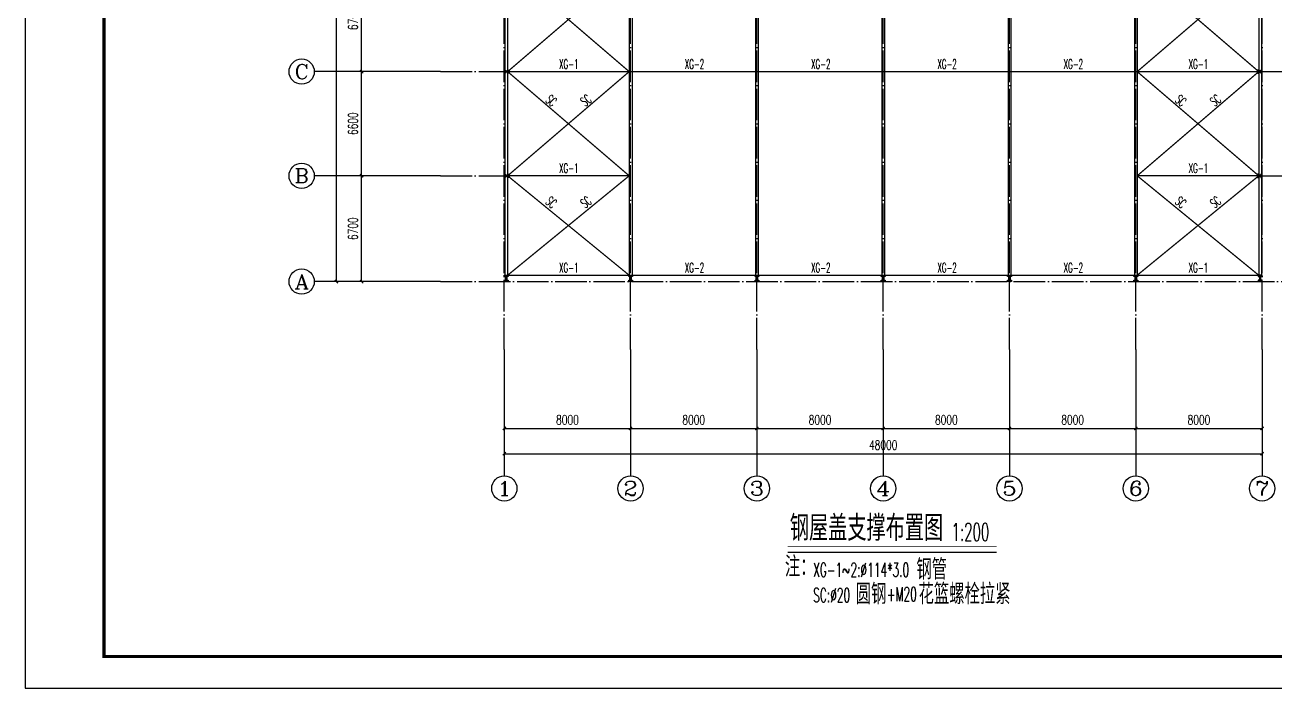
# Model space of a CAD drawing. Extents: x 36360094 to 36697644, y 75306 to 425482.
# Drawn here: x 36484285 to 36563466, y 252757 to 294757 of the extents above; entities that cross this region are included whole.
import ezdxf
from ezdxf.enums import TextEntityAlignment as Align

# ---------------------------------------------------------------- set-up
doc = ezdxf.new("R2010")
doc.units = 0
doc.header["$LTSCALE"] = 1000
doc.header["$MEASUREMENT"] = 0
doc.linetypes.add('ACAD_ISO04W100', pattern=[30.5, 24, -3, 0.5, -3])
doc.linetypes.add('DOTE', pattern=[2.42, 2, -0.2, 0.02, -0.2])
doc.layers.get('0').update_dxf_attribs({"linetype": 'CONTINUOUS'})
doc.layers.get('DEFPOINTS').update_dxf_attribs({"linetype": 'CONTINUOUS'})
for name, color, linetype in [('AXIS', 3, 'CONTINUOUS'), ('AXIS_TEXT', 7, 'CONTINUOUS'), ('DIM_TEXT', 3, 'CONTINUOUS'), ('DOTE', 1, 'ACAD_ISO04W100'), ('PUB_TEXT', 7, 'CONTINUOUS'), ('PUB_TITLE', 4, 'CONTINUOUS'), ('标注、文字', 3, 'CONTINUOUS'), ('钢梁', 2, 'CONTINUOUS')]:
    doc.layers.add(name, color=color, linetype=linetype)
doc.styles.add('_HZTXT', font='txt.shx', dxfattribs={"width": 0.8, "bigfont": 'hztxt.shx'})
doc.styles.add('_SIMPLEX', font='SIMPLEX', dxfattribs={"width": 0.8})
doc.styles.add('_TCH_AXIS', font='COMPLEX', dxfattribs={"bigfont": 'GBCBIG'})
doc.styles.add('_TCH_DIM_T3', font='SIMPLEX', dxfattribs={"width": 0.705882, "bigfont": 'GBCBIG'})
doc.styles.add('COMPLEX', font='COMPLEX')
doc.dimstyles.new('_TCH_ARCH&&200', dxfattribs={"dimtxt": 595, "dimasz": 200, "dimexe": 500, "dimexo": 600, "dimgap": 252.5, "dimtad": 1, "dimdec": 0, "dimzin": 0, "dimdsep": 46, "dimtxsty": '_TCH_DIM_T3', "dimblk": 'ARCHTICK', "dimcen": 0.09, "dimclrt": 7, "dimazin": 2, "dimtfac": 1, "dimtdec": 0, "dimtix": 1, "dimtmove": 2, "dimatfit": 3, "dimfxl": 0, "dimtolj": 1, "dimtzin": 0, "dimarcsym": 0})

# ---------------------------------------------------------------- blocks, each defined once
blk = doc.blocks.new('_ArchTick')
at = {"color": 0, "linetype": 'ByBlock', "const_width": 0.4}
blk.add_lwpolyline([(-0.5, -0.5), (0.5, 0.5)], dxfattribs=at)
blk = doc.blocks.new('*D683')
at = {"layer": 'AXIS', "color": 0, "lineweight": -2}
for p, q in [((36510011, 285204), (36505111, 285204)), ((36505611, 278504), (36505611, 285204)), ((36510011, 278504), (36505111, 278504))]:
    blk.add_line(p, q, dxfattribs=at)
at = {"layer": 'DEFPOINTS', "color": 0}
for p in [(36505611, 285204), (36510611, 285204), (36510611, 278504)]:
    blk.add_point(p, dxfattribs=at)
at = {"layer": 'AXIS', "color": 0, "lineweight": -2, "xscale": 200, "yscale": 200, "zscale": 200}
for p, rotation in [((36505611, 285204), 90), ((36505611, 278504), 270)]:
    blk.add_blockref('_ArchTick', p, dxfattribs=dict(at, rotation=rotation))
at = {"layer": 'AXIS', "color": 7, "insert": (36505061, 281854), "char_height": 595, "attachment_point": 5, "rotation": 90, "style": '_TCH_DIM_T3'}
blk.add_mtext('\\A1;6700', dxfattribs=at)
blk = doc.blocks.new('*D684')
at = {"layer": 'AXIS', "color": 0, "lineweight": -2}
for p, q in [((36510011, 291804), (36505111, 291804)), ((36505611, 285204), (36505611, 291804)), ((36510011, 285204), (36505111, 285204))]:
    blk.add_line(p, q, dxfattribs=at)
at = {"layer": 'DEFPOINTS', "color": 0}
for p in [(36505611, 291804), (36510611, 291804), (36510611, 285204)]:
    blk.add_point(p, dxfattribs=at)
at = {"layer": 'AXIS', "color": 0, "lineweight": -2, "xscale": 200, "yscale": 200, "zscale": 200}
for p, rotation in [((36505611, 291804), 90), ((36505611, 285204), 270)]:
    blk.add_blockref('_ArchTick', p, dxfattribs=dict(at, rotation=rotation))
at = {"layer": 'AXIS', "color": 7, "insert": (36505061, 288504), "char_height": 595, "attachment_point": 5, "rotation": 90, "style": '_TCH_DIM_T3'}
blk.add_mtext('\\A1;6600', dxfattribs=at)
blk = doc.blocks.new('*D685')
at = {"layer": 'AXIS', "color": 0, "lineweight": -2}
for p, q in [((36510011, 298504), (36505111, 298504)), ((36505611, 291804), (36505611, 298504)), ((36510011, 291804), (36505111, 291804))]:
    blk.add_line(p, q, dxfattribs=at)
at = {"layer": 'DEFPOINTS', "color": 0}
for p in [(36505611, 298504), (36510611, 298504), (36510611, 291804)]:
    blk.add_point(p, dxfattribs=at)
at = {"layer": 'AXIS', "color": 0, "lineweight": -2, "xscale": 200, "yscale": 200, "zscale": 200}
for p, rotation in [((36505611, 298504), 90), ((36505611, 291804), 270)]:
    blk.add_blockref('_ArchTick', p, dxfattribs=dict(at, rotation=rotation))
at = {"layer": 'AXIS', "color": 7, "insert": (36505061, 295154), "char_height": 595, "attachment_point": 5, "rotation": 90, "style": '_TCH_DIM_T3'}
blk.add_mtext('\\A1;6700', dxfattribs=at)
blk = doc.blocks.new('*D689')
at = {"layer": 'AXIS', "color": 0, "lineweight": -2}
for p, q in [((36510011, 318504), (36503511, 318504)), ((36504011, 278504), (36504011, 318504)), ((36510011, 278504), (36503511, 278504))]:
    blk.add_line(p, q, dxfattribs=at)
at = {"layer": 'DEFPOINTS', "color": 0}
for p in [(36504011, 318504), (36510611, 318504), (36510611, 278504)]:
    blk.add_point(p, dxfattribs=at)
at = {"layer": 'AXIS', "color": 0, "lineweight": -2, "xscale": 200, "yscale": 200, "zscale": 200}
for p, rotation in [((36504011, 318504), 90), ((36504011, 278504), 270)]:
    blk.add_blockref('_ArchTick', p, dxfattribs=dict(at, rotation=rotation))
at = {"layer": 'AXIS', "color": 7, "insert": (36503461, 298504), "char_height": 595, "attachment_point": 5, "rotation": 90, "style": '_TCH_DIM_T3'}
blk.add_mtext('\\A1;40000', dxfattribs=at)
blk = doc.blocks.new('*D697')
at = {"layer": 'AXIS', "color": 0, "lineweight": -2}
for p, q in [((36514648, 273598), (36514648, 268698)), ((36522648, 273598), (36522648, 268698)), ((36514648, 269198), (36522648, 269198))]:
    blk.add_line(p, q, dxfattribs=at)
at = {"layer": 'DEFPOINTS', "color": 0}
for p in [(36514648, 274198), (36522648, 274198), (36522648, 269198)]:
    blk.add_point(p, dxfattribs=at)
at = {"layer": 'AXIS', "color": 0, "lineweight": -2, "xscale": 200, "yscale": 200, "zscale": 200, "rotation": 180}
blk.add_blockref('_ArchTick', (36514648, 269198), dxfattribs=at)
at = {"layer": 'AXIS', "color": 0, "lineweight": -2, "xscale": 200, "yscale": 200, "zscale": 200}
blk.add_blockref('_ArchTick', (36522648, 269198), dxfattribs=at)
at = {"layer": 'AXIS', "color": 7, "insert": (36518648, 269748), "char_height": 595, "attachment_point": 5, "style": '_TCH_DIM_T3'}
blk.add_mtext('\\A1;8000', dxfattribs=at)
blk = doc.blocks.new('*D698')
at = {"layer": 'AXIS', "color": 0, "lineweight": -2}
for p, q in [((36522648, 273598), (36522648, 268698)), ((36530648, 273598), (36530648, 268698)), ((36522648, 269198), (36530648, 269198))]:
    blk.add_line(p, q, dxfattribs=at)
at = {"layer": 'DEFPOINTS', "color": 0}
for p in [(36522648, 274198), (36530648, 274198), (36530648, 269198)]:
    blk.add_point(p, dxfattribs=at)
at = {"layer": 'AXIS', "color": 0, "lineweight": -2, "xscale": 200, "yscale": 200, "zscale": 200, "rotation": 180}
blk.add_blockref('_ArchTick', (36522648, 269198), dxfattribs=at)
at = {"layer": 'AXIS', "color": 0, "lineweight": -2, "xscale": 200, "yscale": 200, "zscale": 200}
blk.add_blockref('_ArchTick', (36530648, 269198), dxfattribs=at)
at = {"layer": 'AXIS', "color": 7, "insert": (36526648, 269748), "char_height": 595, "attachment_point": 5, "style": '_TCH_DIM_T3'}
blk.add_mtext('\\A1;8000', dxfattribs=at)
blk = doc.blocks.new('*D699')
at = {"layer": 'AXIS', "color": 0, "lineweight": -2}
for p, q in [((36530648, 273598), (36530648, 268698)), ((36538648, 273598), (36538648, 268698)), ((36530648, 269198), (36538648, 269198))]:
    blk.add_line(p, q, dxfattribs=at)
at = {"layer": 'DEFPOINTS', "color": 0}
for p in [(36530648, 274198), (36538648, 274198), (36538648, 269198)]:
    blk.add_point(p, dxfattribs=at)
at = {"layer": 'AXIS', "color": 0, "lineweight": -2, "xscale": 200, "yscale": 200, "zscale": 200, "rotation": 180}
blk.add_blockref('_ArchTick', (36530648, 269198), dxfattribs=at)
at = {"layer": 'AXIS', "color": 0, "lineweight": -2, "xscale": 200, "yscale": 200, "zscale": 200}
blk.add_blockref('_ArchTick', (36538648, 269198), dxfattribs=at)
at = {"layer": 'AXIS', "color": 7, "insert": (36534648, 269748), "char_height": 595, "attachment_point": 5, "style": '_TCH_DIM_T3'}
blk.add_mtext('\\A1;8000', dxfattribs=at)
blk = doc.blocks.new('*D700')
at = {"layer": 'AXIS', "color": 0, "lineweight": -2}
for p, q in [((36538648, 273598), (36538648, 268698)), ((36546648, 273598), (36546648, 268698)), ((36538648, 269198), (36546648, 269198))]:
    blk.add_line(p, q, dxfattribs=at)
at = {"layer": 'DEFPOINTS', "color": 0}
for p in [(36538648, 274198), (36546648, 274198), (36546648, 269198)]:
    blk.add_point(p, dxfattribs=at)
at = {"layer": 'AXIS', "color": 0, "lineweight": -2, "xscale": 200, "yscale": 200, "zscale": 200, "rotation": 180}
blk.add_blockref('_ArchTick', (36538648, 269198), dxfattribs=at)
at = {"layer": 'AXIS', "color": 0, "lineweight": -2, "xscale": 200, "yscale": 200, "zscale": 200}
blk.add_blockref('_ArchTick', (36546648, 269198), dxfattribs=at)
at = {"layer": 'AXIS', "color": 7, "insert": (36542648, 269748), "char_height": 595, "attachment_point": 5, "style": '_TCH_DIM_T3'}
blk.add_mtext('\\A1;8000', dxfattribs=at)
blk = doc.blocks.new('*D701')
at = {"layer": 'AXIS', "color": 0, "lineweight": -2}
for p, q in [((36546648, 273598), (36546648, 268698)), ((36554648, 273598), (36554648, 268698)), ((36546648, 269198), (36554648, 269198))]:
    blk.add_line(p, q, dxfattribs=at)
at = {"layer": 'DEFPOINTS', "color": 0}
for p in [(36546648, 274198), (36554648, 274198), (36554648, 269198)]:
    blk.add_point(p, dxfattribs=at)
at = {"layer": 'AXIS', "color": 0, "lineweight": -2, "xscale": 200, "yscale": 200, "zscale": 200, "rotation": 180}
blk.add_blockref('_ArchTick', (36546648, 269198), dxfattribs=at)
at = {"layer": 'AXIS', "color": 0, "lineweight": -2, "xscale": 200, "yscale": 200, "zscale": 200}
blk.add_blockref('_ArchTick', (36554648, 269198), dxfattribs=at)
at = {"layer": 'AXIS', "color": 7, "insert": (36550648, 269748), "char_height": 595, "attachment_point": 5, "style": '_TCH_DIM_T3'}
blk.add_mtext('\\A1;8000', dxfattribs=at)
blk = doc.blocks.new('*D702')
at = {"layer": 'AXIS', "color": 0, "lineweight": -2}
for p, q in [((36554648, 273598), (36554648, 268698)), ((36562648, 273598), (36562648, 268698)), ((36554648, 269198), (36562648, 269198))]:
    blk.add_line(p, q, dxfattribs=at)
at = {"layer": 'DEFPOINTS', "color": 0}
for p in [(36554648, 274198), (36562648, 274198), (36562648, 269198)]:
    blk.add_point(p, dxfattribs=at)
at = {"layer": 'AXIS', "color": 0, "lineweight": -2, "xscale": 200, "yscale": 200, "zscale": 200, "rotation": 180}
blk.add_blockref('_ArchTick', (36554648, 269198), dxfattribs=at)
at = {"layer": 'AXIS', "color": 0, "lineweight": -2, "xscale": 200, "yscale": 200, "zscale": 200}
blk.add_blockref('_ArchTick', (36562648, 269198), dxfattribs=at)
at = {"layer": 'AXIS', "color": 7, "insert": (36558648, 269748), "char_height": 595, "attachment_point": 5, "style": '_TCH_DIM_T3'}
blk.add_mtext('\\A1;8000', dxfattribs=at)
blk = doc.blocks.new('*D703')
at = {"layer": 'AXIS', "color": 0, "lineweight": -2}
for p, q in [((36514648, 273598), (36514648, 267098)), ((36562648, 273598), (36562648, 267098)), ((36514648, 267598), (36562648, 267598))]:
    blk.add_line(p, q, dxfattribs=at)
at = {"layer": 'DEFPOINTS', "color": 0}
for p in [(36514648, 274198), (36562648, 274198), (36562648, 267598)]:
    blk.add_point(p, dxfattribs=at)
at = {"layer": 'AXIS', "color": 0, "lineweight": -2, "xscale": 200, "yscale": 200, "zscale": 200, "rotation": 180}
blk.add_blockref('_ArchTick', (36514648, 267598), dxfattribs=at)
at = {"layer": 'AXIS', "color": 0, "lineweight": -2, "xscale": 200, "yscale": 200, "zscale": 200}
blk.add_blockref('_ArchTick', (36562648, 267598), dxfattribs=at)
at = {"layer": 'AXIS', "color": 7, "insert": (36538648, 268148), "char_height": 595, "attachment_point": 5, "style": '_TCH_DIM_T3'}
blk.add_mtext('\\A1;48000', dxfattribs=at)
blk = doc.blocks.new('_AXISO')
blk.add_circle((0, 0), 0.5)
at = {"layer": 'AXIS_TEXT', "style": 'COMPLEX', "width": 1.041667}
blk.add_attdef('A', text='', height=0.56, dxfattribs=at).set_placement((-0.25, -0.28), (0.25, -0.28), align=Align.FIT)

msp = doc.modelspace()

# ---------------------------------------------------------------- hatches: boundary and pattern name
for points in [[(36514867.8, 291904.3), (36514947.8, 291904.3), (36514947.8, 291704.3), (36514867.8, 291704.3), (36514867.8, 291764.3), (36514727.8, 291764.3), (36514727.8, 291704.3), (36514647.8, 291704.3), (36514647.8, 291904.3), (36514727.8, 291904.3), (36514727.8, 291844.3), (36514867.8, 291844.3)], [(36562427.8, 291904.3), (36562347.8, 291904.3), (36562347.8, 291704.3), (36562427.8, 291704.3), (36562427.8, 291764.3), (36562567.8, 291764.3), (36562567.8, 291704.3), (36562647.8, 291704.3), (36562647.8, 291904.3), (36562567.8, 291904.3), (36562567.8, 291844.3), (36562427.8, 291844.3)], [(36514867.8, 285304.3), (36514947.8, 285304.3), (36514947.8, 285104.3), (36514867.8, 285104.3), (36514867.8, 285164.3), (36514727.8, 285164.3), (36514727.8, 285104.3), (36514647.8, 285104.3), (36514647.8, 285304.3), (36514727.8, 285304.3), (36514727.8, 285244.3), (36514867.8, 285244.3)], [(36562427.8, 285304.3), (36562347.8, 285304.3), (36562347.8, 285104.3), (36562427.8, 285104.3), (36562427.8, 285164.3), (36562567.8, 285164.3), (36562567.8, 285104.3), (36562647.8, 285104.3), (36562647.8, 285304.3), (36562567.8, 285304.3), (36562567.8, 285244.3), (36562427.8, 285244.3)], [(36514647.8, 278824.3), (36514647.8, 278904.3), (36514887.8, 278904.3), (36514887.8, 278824.3), (36514807.8, 278824.3), (36514807.8, 278584.3), (36514887.8, 278584.3), (36514887.8, 278504.3), (36514647.8, 278504.3), (36514647.8, 278584.3), (36514727.8, 278584.3), (36514727.8, 278824.3)], [(36522527.8, 278824.3), (36522527.8, 278904.3), (36522767.8, 278904.3), (36522767.8, 278824.3), (36522687.8, 278824.3), (36522687.8, 278584.3), (36522767.8, 278584.3), (36522767.8, 278504.3), (36522527.8, 278504.3), (36522527.8, 278584.3), (36522607.8, 278584.3), (36522607.8, 278824.3)], [(36530527.8, 278824.3), (36530527.8, 278904.3), (36530767.8, 278904.3), (36530767.8, 278824.3), (36530687.8, 278824.3), (36530687.8, 278584.3), (36530767.8, 278584.3), (36530767.8, 278504.3), (36530527.8, 278504.3), (36530527.8, 278584.3), (36530607.8, 278584.3), (36530607.8, 278824.3)], [(36538527.8, 278824.3), (36538527.8, 278904.3), (36538767.8, 278904.3), (36538767.8, 278824.3), (36538687.8, 278824.3), (36538687.8, 278584.3), (36538767.8, 278584.3), (36538767.8, 278504.3), (36538527.8, 278504.3), (36538527.8, 278584.3), (36538607.8, 278584.3), (36538607.8, 278824.3)], [(36546527.8, 278824.3), (36546527.8, 278904.3), (36546767.8, 278904.3), (36546767.8, 278824.3), (36546687.8, 278824.3), (36546687.8, 278584.3), (36546767.8, 278584.3), (36546767.8, 278504.3), (36546527.8, 278504.3), (36546527.8, 278584.3), (36546607.8, 278584.3), (36546607.8, 278824.3)], [(36554527.8, 278824.3), (36554527.8, 278904.3), (36554767.8, 278904.3), (36554767.8, 278824.3), (36554687.8, 278824.3), (36554687.8, 278584.3), (36554767.8, 278584.3), (36554767.8, 278504.3), (36554527.8, 278504.3), (36554527.8, 278584.3), (36554607.8, 278584.3), (36554607.8, 278824.3)], [(36562647.8, 278824.3), (36562647.8, 278904.3), (36562407.8, 278904.3), (36562407.8, 278824.3), (36562487.8, 278824.3), (36562487.8, 278584.3), (36562407.8, 278584.3), (36562407.8, 278504.3), (36562647.8, 278504.3), (36562647.8, 278584.3), (36562567.8, 278584.3), (36562567.8, 278824.3)]]:
    msp.add_hatch(color=256).paths.add_polyline_path(points)

# ---------------------------------------------------------------- linework, layer by layer
for points in [[(36514857.8, 298404.3, 80, 80, 0), (36522557.8, 291804.3, 80, 80, 0)], [(36522557.8, 298404.3, 80, 80, 0), (36514857.8, 291804.3, 80, 80, 0)], [(36562437.8, 298404.3, 80, 80, 0), (36554737.8, 291804.3, 80, 80, 0)], [(36554737.8, 298404.3, 80, 80, 0), (36562437.8, 291804.3, 80, 80, 0)], [(36514857.8, 285204.3, 80, 80, 0), (36522557.8, 291804.3, 80, 80, 0)], [(36522557.8, 285204.3, 80, 80, 0), (36514857.8, 291804.3, 80, 80, 0)], [(36514857.8, 291804.3, 80, 80, 0), (36562437.8, 291804.3, 80, 80, 0)], [(36562437.8, 285204.3, 80, 80, 0), (36554737.8, 291804.3, 80, 80, 0)], [(36554737.8, 285204.3, 80, 80, 0), (36562437.8, 291804.3, 80, 80, 0)], [(36522557.8, 278904.3, 80, 80, 0), (36514857.8, 285204.3, 80, 80, 0)], [(36514857.8, 278904.3, 80, 80, 0), (36522557.8, 285204.3, 80, 80, 0)], [(36554737.8, 278904.3, 80, 80, 0), (36562437.8, 285204.3, 80, 80, 0)], [(36562437.8, 278904.3, 80, 80, 0), (36554737.8, 285204.3, 80, 80, 0)], [(36514857.8, 278904.3, 80, 80, 0), (36562437.8, 278904.3, 80, 80, 0)]]:
    msp.add_lwpolyline(points, format="xyseb")
for points in [[(36514867.8, 291904.3), (36514947.8, 291904.3), (36514947.8, 291704.3), (36514867.8, 291704.3), (36514867.8, 291764.3), (36514727.8, 291764.3), (36514727.8, 291704.3), (36514647.8, 291704.3), (36514647.8, 291904.3), (36514727.8, 291904.3), (36514727.8, 291844.3), (36514867.8, 291844.3), (36514867.8, 291904.3)], [(36562427.8, 291904.3), (36562347.8, 291904.3), (36562347.8, 291704.3), (36562427.8, 291704.3), (36562427.8, 291764.3), (36562567.8, 291764.3), (36562567.8, 291704.3), (36562647.8, 291704.3), (36562647.8, 291904.3), (36562567.8, 291904.3), (36562567.8, 291844.3), (36562427.8, 291844.3), (36562427.8, 291904.3)], [(36514867.8, 285304.3), (36514947.8, 285304.3), (36514947.8, 285104.3), (36514867.8, 285104.3), (36514867.8, 285164.3), (36514727.8, 285164.3), (36514727.8, 285104.3), (36514647.8, 285104.3), (36514647.8, 285304.3), (36514727.8, 285304.3), (36514727.8, 285244.3), (36514867.8, 285244.3), (36514867.8, 285304.3)], [(36562427.8, 285304.3), (36562347.8, 285304.3), (36562347.8, 285104.3), (36562427.8, 285104.3), (36562427.8, 285164.3), (36562567.8, 285164.3), (36562567.8, 285104.3), (36562647.8, 285104.3), (36562647.8, 285304.3), (36562567.8, 285304.3), (36562567.8, 285244.3), (36562427.8, 285244.3), (36562427.8, 285304.3)], [(36514647.8, 278824.3), (36514647.8, 278904.3), (36514887.8, 278904.3), (36514887.8, 278824.3), (36514807.8, 278824.3), (36514807.8, 278584.3), (36514887.8, 278584.3), (36514887.8, 278504.3), (36514647.8, 278504.3), (36514647.8, 278584.3), (36514727.8, 278584.3), (36514727.8, 278824.3), (36514647.8, 278824.3)], [(36522527.8, 278824.3), (36522527.8, 278904.3), (36522767.8, 278904.3), (36522767.8, 278824.3), (36522687.8, 278824.3), (36522687.8, 278584.3), (36522767.8, 278584.3), (36522767.8, 278504.3), (36522527.8, 278504.3), (36522527.8, 278584.3), (36522607.8, 278584.3), (36522607.8, 278824.3), (36522527.8, 278824.3)], [(36530527.8, 278824.3), (36530527.8, 278904.3), (36530767.8, 278904.3), (36530767.8, 278824.3), (36530687.8, 278824.3), (36530687.8, 278584.3), (36530767.8, 278584.3), (36530767.8, 278504.3), (36530527.8, 278504.3), (36530527.8, 278584.3), (36530607.8, 278584.3), (36530607.8, 278824.3), (36530527.8, 278824.3)], [(36538527.8, 278824.3), (36538527.8, 278904.3), (36538767.8, 278904.3), (36538767.8, 278824.3), (36538687.8, 278824.3), (36538687.8, 278584.3), (36538767.8, 278584.3), (36538767.8, 278504.3), (36538527.8, 278504.3), (36538527.8, 278584.3), (36538607.8, 278584.3), (36538607.8, 278824.3), (36538527.8, 278824.3)], [(36546527.8, 278824.3), (36546527.8, 278904.3), (36546767.8, 278904.3), (36546767.8, 278824.3), (36546687.8, 278824.3), (36546687.8, 278584.3), (36546767.8, 278584.3), (36546767.8, 278504.3), (36546527.8, 278504.3), (36546527.8, 278584.3), (36546607.8, 278584.3), (36546607.8, 278824.3), (36546527.8, 278824.3)], [(36554527.8, 278824.3), (36554527.8, 278904.3), (36554767.8, 278904.3), (36554767.8, 278824.3), (36554687.8, 278824.3), (36554687.8, 278584.3), (36554767.8, 278584.3), (36554767.8, 278504.3), (36554527.8, 278504.3), (36554527.8, 278584.3), (36554607.8, 278584.3), (36554607.8, 278824.3), (36554527.8, 278824.3)], [(36562647.8, 278824.3), (36562647.8, 278904.3), (36562407.8, 278904.3), (36562407.8, 278824.3), (36562487.8, 278824.3), (36562487.8, 278584.3), (36562407.8, 278584.3), (36562407.8, 278504.3), (36562647.8, 278504.3), (36562647.8, 278584.3), (36562567.8, 278584.3), (36562567.8, 278824.3), (36562647.8, 278824.3)]]:
    msp.add_lwpolyline(points)
at = {"const_width": 80}
for points in [[(36514857.8, 285204.3), (36522557.8, 285204.3)], [(36554737.8, 285204.3), (36562437.8, 285204.3)]]:
    msp.add_lwpolyline(points, dxfattribs=at)
at = {"layer": 'AXIS'}
for p, q in [((36510611.4, 291804.3), (36502611.4, 291804.3)), ((36510611.4, 285204.3), (36502611.4, 285204.3)), ((36510611.4, 278504.3), (36502611.4, 278504.3)), ((36514647.8, 274198.2), (36514647.8, 266198.2)), ((36522647.8, 274198.2), (36522647.8, 266198.2)), ((36530647.8, 274198.2), (36530647.8, 266198.2)), ((36538647.8, 274198.2), (36538647.8, 266198.2)), ((36546647.8, 274198.2), (36546647.8, 266198.2)), ((36554647.8, 274198.2), (36554647.8, 266198.2)), ((36562647.8, 274198.2), (36562647.8, 266198.2))]:
    msp.add_line(p, q, dxfattribs=at)
at = {"layer": 'DOTE', "linetype": 'DOTE'}
for p, q in [((36514647.8, 274198.2), (36514647.8, 322547.3)), ((36522647.8, 274198.2), (36522647.8, 322547.3)), ((36530647.8, 274198.2), (36530647.8, 322547.3)), ((36538647.8, 274198.2), (36538647.8, 322547.3)), ((36546647.8, 274198.2), (36546647.8, 322547.3)), ((36554647.8, 274198.2), (36554647.8, 322547.3)), ((36562647.8, 274198.2), (36562647.8, 322547.3)), ((36510611.4, 291804.3), (36514647.8, 291804.3)), ((36562647.8, 291804.3), (36568020.8, 291804.3)), ((36510611.4, 285204.3), (36514647.8, 285204.3)), ((36562647.8, 285204.3), (36568020.8, 285204.3)), ((36510611.4, 278504.3), (36568020.8, 278504.3))]:
    msp.add_line(p, q, dxfattribs=at)
at = {"layer": 'PUB_TITLE'}
msp.add_lwpolyline([(36484285.2, 252757.1), (36603085.2, 252757.1), (36603085.2, 336757.1), (36484285.2, 336757.1)], close=True, dxfattribs=at)
at = {"layer": 'PUB_TITLE', "const_width": 200}
msp.add_lwpolyline([(36489285.2, 254757.1), (36601085.2, 254757.1), (36601085.2, 334757.1), (36489285.2, 334757.1)], close=True, dxfattribs=at)
at = {"layer": '标注、文字'}
msp.add_line((36532599.7, 261366.6), (36545833.2, 261366.6), dxfattribs=at)
at = {"layer": '标注、文字', "const_width": 50}
msp.add_lwpolyline([(36532599.7, 261705), (36545833.2, 261705)], dxfattribs=at)
at = {"layer": '钢梁'}
for p, q in [((36514677.8, 318104.3), (36514677.8, 278904.3)), ((36514857.8, 318104.3), (36514857.8, 278904.3)), ((36522557.8, 318104.3), (36522557.8, 278904.3)), ((36522737.8, 318104.3), (36522737.8, 278904.3)), ((36530557.8, 318104.3), (36530557.8, 278904.3)), ((36530737.8, 318104.3), (36530737.8, 278904.3)), ((36538557.8, 318104.3), (36538557.8, 278904.3)), ((36538737.8, 318104.3), (36538737.8, 278904.3)), ((36546557.8, 318104.3), (36546557.8, 278904.3)), ((36546737.8, 318104.3), (36546737.8, 278904.3)), ((36554557.8, 318104.3), (36554557.8, 278904.3)), ((36554737.8, 318104.3), (36554737.8, 278904.3)), ((36562437.8, 318104.3), (36562437.8, 278904.3)), ((36562617.8, 318104.3), (36562617.8, 278904.3))]:
    msp.add_line(p, q, dxfattribs=at)

# ---------------------------------------------------------------- block references
at = {"layer": 'AXIS'}
ref = msp.add_blockref('_AXISO', (36501811.4, 291804.3), dxfattribs=dict(at, xscale=1600, yscale=1600, zscale=1600))
ref.add_attrib('A', 'C', dxfattribs={"layer": 'AXIS_TEXT', "height": 905.1, "style": '_TCH_AXIS', "width": 1.4}).set_placement((36501358.8, 291351.8), (36502263.9, 291351.8), align=Align.FIT)
ref = msp.add_blockref('_AXISO', (36501811.4, 285204.3), dxfattribs=dict(at, xscale=1600, yscale=1600, zscale=1600))
ref.add_attrib('A', 'B', dxfattribs={"layer": 'AXIS_TEXT', "height": 905.1, "style": '_TCH_AXIS', "width": 1.235294}).set_placement((36501358.8, 284751.8), (36502263.9, 284751.8), align=Align.FIT)
ref = msp.add_blockref('_AXISO', (36501811.4, 278504.3), dxfattribs=dict(at, xscale=1600, yscale=1600, zscale=1600))
ref.add_attrib('A', 'A', dxfattribs={"layer": 'AXIS_TEXT', "height": 905.1, "style": '_TCH_AXIS', "width": 1.166667}).set_placement((36501358.8, 278051.8), (36502263.9, 278051.8), align=Align.FIT)
ref = msp.add_blockref('_AXISO', (36514647.8, 265398.2), dxfattribs=dict(at, xscale=1600, yscale=1600, zscale=1600))
ref.add_attrib('A', '1', dxfattribs={"layer": 'AXIS_TEXT', "height": 905.1, "style": '_TCH_AXIS', "width": 2.333333}).set_placement((36514195.2, 264945.7), (36515100.3, 264945.7), align=Align.FIT)
ref = msp.add_blockref('_AXISO', (36522647.8, 265398.2), dxfattribs=dict(at, xscale=1600, yscale=1600, zscale=1600))
ref.add_attrib('A', '2', dxfattribs={"layer": 'AXIS_TEXT', "height": 905.1, "style": '_TCH_AXIS', "width": 1.5}).set_placement((36522195.2, 264945.7), (36523100.3, 264945.7), align=Align.FIT)
ref = msp.add_blockref('_AXISO', (36530647.8, 265398.2), dxfattribs=dict(at, xscale=1600, yscale=1600, zscale=1600))
ref.add_attrib('A', '3', dxfattribs={"layer": 'AXIS_TEXT', "height": 905.1, "style": '_TCH_AXIS', "width": 1.5}).set_placement((36530195.2, 264945.7), (36531100.3, 264945.7), align=Align.FIT)
ref = msp.add_blockref('_AXISO', (36538647.8, 265398.2), dxfattribs=dict(at, xscale=1600, yscale=1600, zscale=1600))
ref.add_attrib('A', '4', dxfattribs={"layer": 'AXIS_TEXT', "height": 905.1, "style": '_TCH_AXIS', "width": 1.3125}).set_placement((36538195.2, 264945.7), (36539100.3, 264945.7), align=Align.FIT)
ref = msp.add_blockref('_AXISO', (36546647.8, 265398.2), dxfattribs=dict(at, xscale=1600, yscale=1600, zscale=1600))
ref.add_attrib('A', '5', dxfattribs={"layer": 'AXIS_TEXT', "height": 905.1, "style": '_TCH_AXIS', "width": 1.5}).set_placement((36546195.2, 264945.7), (36547100.3, 264945.7), align=Align.FIT)
ref = msp.add_blockref('_AXISO', (36554647.8, 265398.2), dxfattribs=dict(at, xscale=1600, yscale=1600, zscale=1600))
ref.add_attrib('A', '6', dxfattribs={"layer": 'AXIS_TEXT', "height": 905.1, "style": '_TCH_AXIS', "width": 1.5}).set_placement((36554195.2, 264945.7), (36555100.3, 264945.7), align=Align.FIT)
ref = msp.add_blockref('_AXISO', (36562647.8, 265398.2), dxfattribs=dict(at, xscale=1600, yscale=1600, zscale=1600))
ref.add_attrib('A', '7', dxfattribs={"layer": 'AXIS_TEXT', "height": 905.1, "style": '_TCH_AXIS', "width": 1.5}).set_placement((36562195.2, 264945.7), (36563100.3, 264945.7), align=Align.FIT)

# ---------------------------------------------------------------- texts
at = {"layer": 'DIM_TEXT'}
for s, height, style, width, p in [('钢屋盖支撑布置图', 1618.98, '_HZTXT', 0.75, (36532733.5, 262078.2)), ('1:200', 1125, '_SIMPLEX', 0.55, (36542982.3, 262078.2))]:
    msp.add_text(s, height=height, dxfattribs=dict(at, style=style, width=width)).set_placement(p)
at = {"layer": 'PUB_TEXT'}
for s, height, style, width, p in [('XG-1', 600, '_SIMPLEX', 0.55, (36518115, 291982.8)), ('XG-2', 600, '_SIMPLEX', 0.55, (36526077, 291982.8)), ('XG-2', 600, '_SIMPLEX', 0.55, (36534077, 291982.8)), ('XG-2', 600, '_SIMPLEX', 0.55, (36542077, 291982.8)), ('XG-2', 600, '_SIMPLEX', 0.55, (36550077, 291982.8)), ('XG-1', 600, '_SIMPLEX', 0.55, (36557995, 291982.8)), ('XG-1', 600, '_SIMPLEX', 0.55, (36518115, 285382.8)), ('XG-1', 600, '_SIMPLEX', 0.55, (36557995, 285382.8)), ('XG-1', 600, '_SIMPLEX', 0.55, (36518115, 279082.8)), ('XG-2', 600, '_SIMPLEX', 0.55, (36526077, 279082.8)), ('XG-2', 600, '_SIMPLEX', 0.55, (36534077, 279082.8)), ('XG-2', 600, '_SIMPLEX', 0.55, (36542077, 279082.8)), ('XG-2', 600, '_SIMPLEX', 0.55, (36550077, 279082.8)), ('XG-1', 600, '_SIMPLEX', 0.55, (36557995, 279082.8)), ('注：', 1295.18, '_HZTXT', 0.75, (36532415.4, 259795.6)), ('XG-1~2:%%C114*3.0', 900, '_SIMPLEX', 0.55, (36534211.1, 259795.6)), ('钢管', 1295.18, '_HZTXT', 0.75, (36540751.1, 259623.9)), ('SC:%%C20', 900, '_SIMPLEX', 0.55, (36534211.1, 258187.1)), ('圆钢', 1295.18, '_HZTXT', 0.75, (36536904.6, 258066)), ('+M20', 900, '_SIMPLEX', 0.55, (36538873.5, 258247.7)), ('花篮螺栓拉紧', 1295.18, '_HZTXT', 0.75, (36540887.2, 258066))]:
    msp.add_text(s, height=height, dxfattribs=dict(at, style=style, width=width)).set_placement(p)
at = {"layer": 'PUB_TEXT', "style": '_SIMPLEX', "width": 0.55}
for rotation, p in [(321.651096, (36517207.3, 289914.7)), (38.348904, (36519776.9, 289573.4)), (321.651096, (36557087.3, 289914.7)), (38.348904, (36559656.9, 289573.4)), (321.651096, (36517207.3, 283464.7)), (38.348904, (36519776.9, 283123.4)), (321.651096, (36557087.3, 283464.7)), (38.348904, (36559656.9, 283123.4))]:
    msp.add_text('SC', height=600, rotation=rotation, dxfattribs=at).set_placement(p)

# ---------------------------------------------------------------- dimensions: what is measured, and where the dimension line sits
at = {"layer": 'AXIS'}
for p1, p2, distance, picture, middle in [((36510611.4, 278504.3), (36510611.4, 318504.3), 6600, '*D689', (36503461.4, 298504.3)), ((36510611.4, 291804.3), (36510611.4, 298504.3), 5000, '*D685', (36505061.4, 295154.3)), ((36510611.4, 285204.3), (36510611.4, 291804.3), 5000, '*D684', (36505061.4, 288504.3)), ((36510611.4, 278504.3), (36510611.4, 285204.3), 5000, '*D683', (36505061.4, 281854.3)), ((36514647.8, 274198.2), (36522647.8, 274198.2), -5000, '*D697', (36518647.8, 269748.2)), ((36514647.8, 274198.2), (36562647.8, 274198.2), -6600, '*D703', (36538647.8, 268148.2)), ((36522647.8, 274198.2), (36530647.8, 274198.2), -5000, '*D698', (36526647.8, 269748.2)), ((36530647.8, 274198.2), (36538647.8, 274198.2), -5000, '*D699', (36534647.8, 269748.2)), ((36538647.8, 274198.2), (36546647.8, 274198.2), -5000, '*D700', (36542647.8, 269748.2)), ((36546647.8, 274198.2), (36554647.8, 274198.2), -5000, '*D701', (36550647.8, 269748.2)), ((36554647.8, 274198.2), (36562647.8, 274198.2), -5000, '*D702', (36558647.8, 269748.2))]:
    dim = msp.add_aligned_dim(p1=p1, p2=p2, distance=distance, dimstyle='_TCH_ARCH&&200', dxfattribs=at)
    dim.commit()
    dim.dimension.update_dxf_attribs({"geometry": picture, "text_midpoint": middle})

doc.saveas('drawing.dxf')
